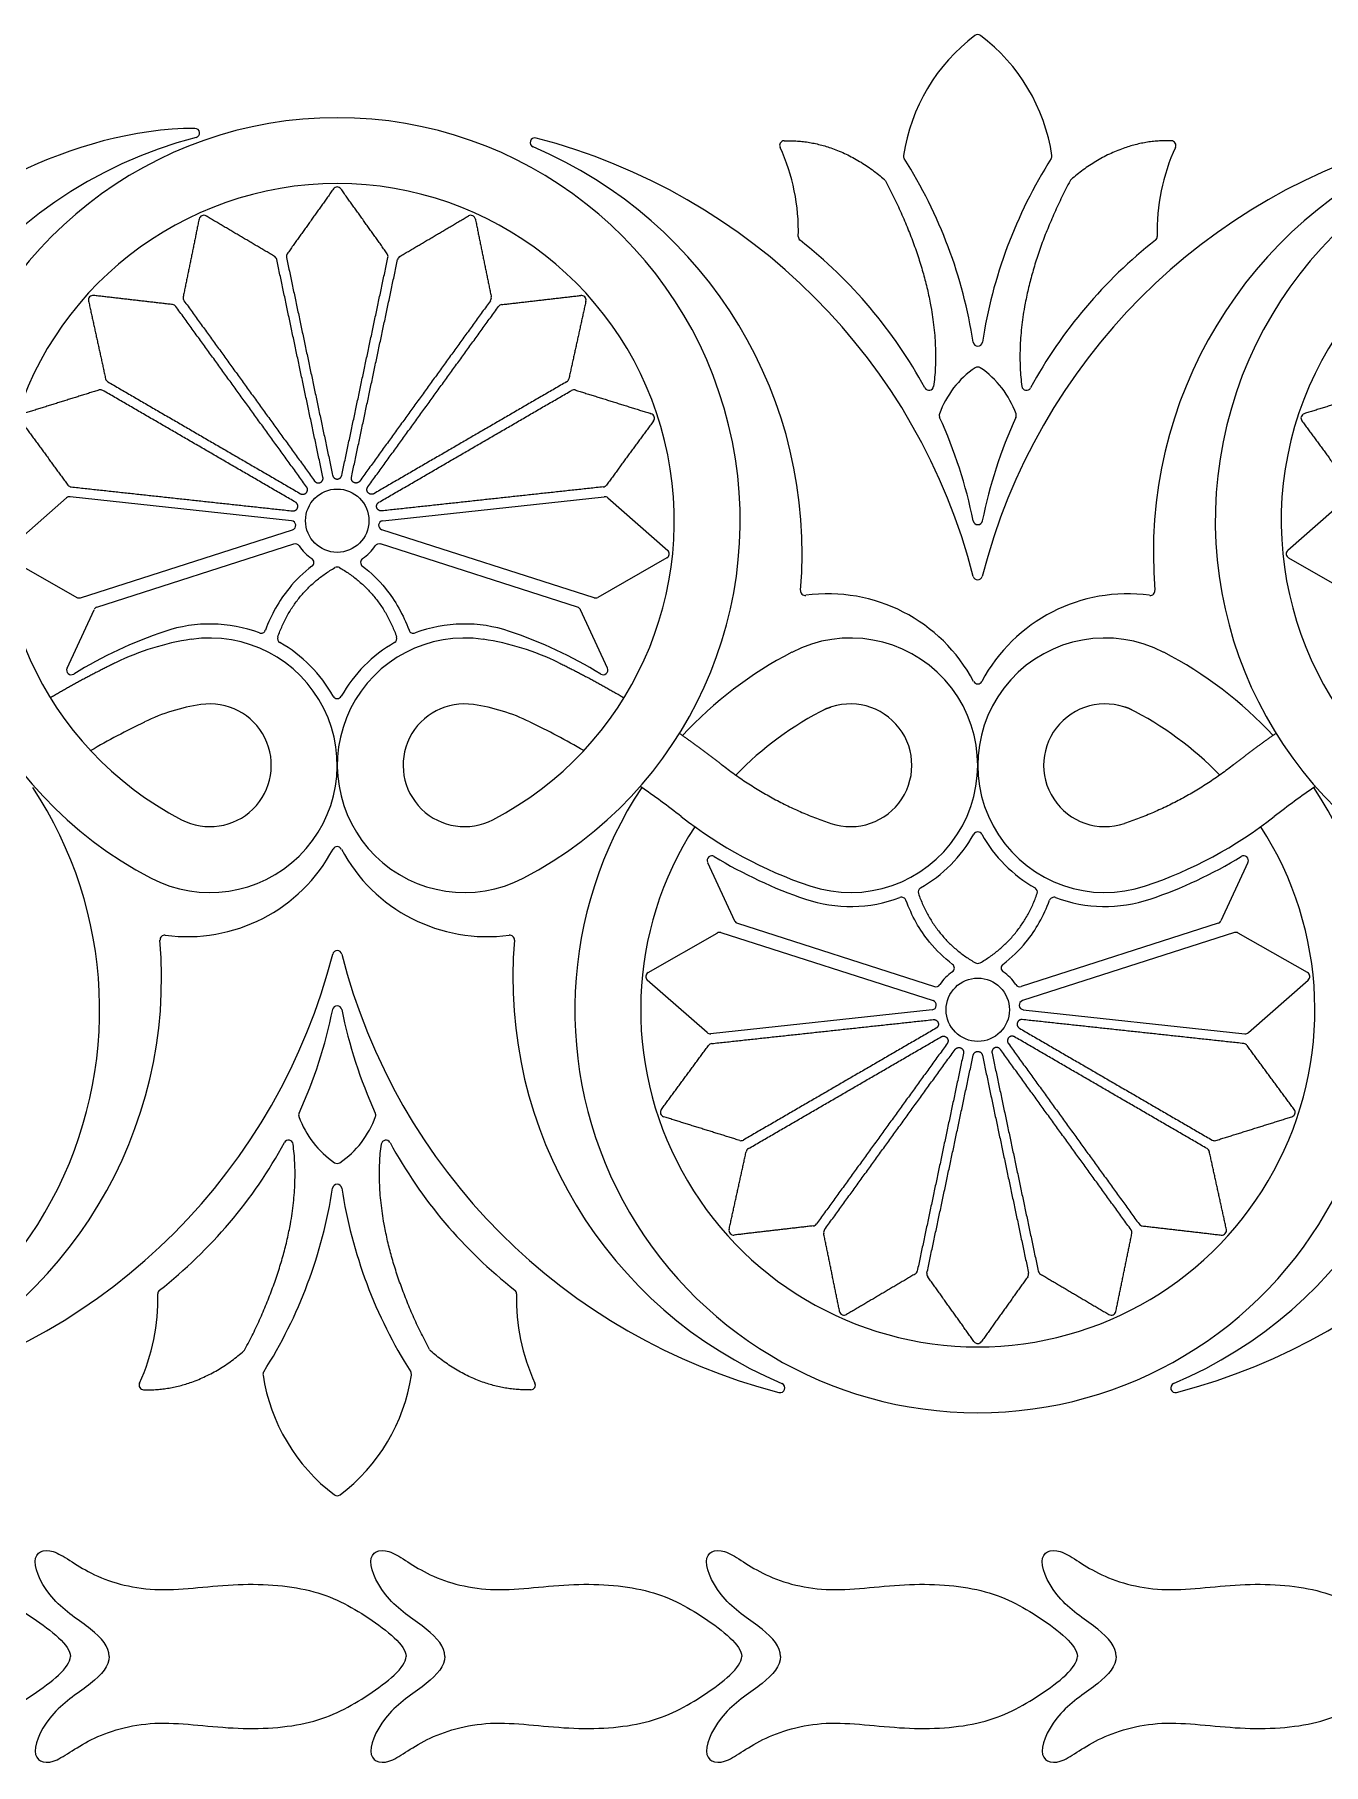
# Model space of a CAD drawing. Header units: millimetres. Extents: x -100 to 100, y -100 to 100.
# Drawn here: x -72.52 to -52.99, y -99.23 to -73.02 of the extents above; entities that cross this region are included whole.
import ezdxf

# ---------------------------------------------------------------- set-up
doc = ezdxf.new("R2010")
doc.units = ezdxf.units.MM
doc.header["$MEASUREMENT"] = 0
doc.layers.add('Layer 03', color=5, linetype='Continuous')

msp = doc.modelspace()

# ---------------------------------------------------------------- linework, layer by layer
at = {"layer": 'Layer 03'}
for p, q in [((-72.032, -80.039), (-72.938, -80.834)), ((-68.622, -80.385), (-71.978, -80.021)), ((-67.241, -80.385), (-63.886, -80.021)), ((-63.832, -80.039), (-62.925, -80.834)), ((-52.623, -80.039), (-53.529, -80.834)), ((-71.823, -81.552), (-68.609, -80.522)), ((-64.041, -81.552), (-67.255, -80.522)), ((-72.927, -80.948), (-71.879, -81.546)), ((-71.574, -81.694), (-68.588, -80.737)), ((-64.29, -81.694), (-67.275, -80.737)), ((-62.937, -80.948), (-63.984, -81.546)), ((-53.518, -80.948), (-52.47, -81.546)), ((-72.025, -82.617), (-71.616, -81.732)), ((-63.839, -82.617), (-64.247, -81.732)), ((-62.32, -85.56), (-61.912, -86.446)), ((-54.134, -85.56), (-54.543, -86.446)), ((-63.222, -87.229), (-62.175, -86.631)), ((-62.118, -86.625), (-58.904, -87.655)), ((-61.869, -86.483), (-58.884, -87.44)), ((-54.585, -86.483), (-57.571, -87.44)), ((-54.336, -86.625), (-57.551, -87.655)), ((-53.232, -87.229), (-54.28, -86.631)), ((-62.328, -88.139), (-63.234, -87.343)), ((-54.127, -88.139), (-53.221, -87.343)), ((-58.918, -87.792), (-62.274, -88.156)), ((-57.537, -87.792), (-54.181, -88.156))]:
    msp.add_line(p, q, dxfattribs=at)
for centre in [(-67.932, -80.384), (-58.227, -87.793)]:
    msp.add_circle(centre, 0.48, dxfattribs=at)
for centre, radius, start, end in [((-56.583, -75.269), 2.8, 127.0477, 171.3906), ((-58.227, -73.09), 0.0704, 52.9523, 127.0477), ((-59.872, -75.269), 2.8, 8.6094, 52.9523), ((-67.932, -80.384), 6.105, 90, 242.5004), ((-67.932, -80.384), 6.105, 297.4996, 90), ((-48.523, -80.384), 6.105, 90, 242.5004), ((-68.399, -81.059), 6.692, 104.4556, 184.2909), ((-70.087, -74.511), 0.0704, 284.4556, 90.0596), ((-64.938, -74.656), 0.0704, 75.5405, 247.0985), ((-67.22, -83.507), 9.211, 14.3254, 75.5405), ((-61.159, -74.699), 0.0704, 92.313, 204.7926), ((-49.235, -83.507), 9.211, 104.4595, 165.6746), ((-55.296, -74.699), 0.0704, 335.2074, 87.687), ((-67.563, -80.87), 6.675, 355.1109, 67.0985), ((-63.961, -75.993), 3.016, 358.3699, 24.7926), ((-59.282, -74.86), 0.0704, 171.3906, 212.3831), ((-65.47, -78.785), 7.257, 8.7502, 32.3831), ((-50.985, -78.785), 7.257, 147.6169, 171.2498), ((-57.173, -74.86), 0.0704, 327.6169, 8.6094), ((-48.892, -80.87), 6.675, 112.9015, 184.8891), ((-52.494, -75.993), 3.016, 155.2074, 181.6301), ((-67.932, -80.384), 5.107, 90, 242.5), ((-67.932, -75.399), 0.0704, 35.4977, 144.5023), ((-67.932, -80.384), 5.107, 297.5, 90), ((-59.688, -75.269), 0.0704, 27.8858, 48.7274), ((-56.767, -75.269), 0.0704, 131.2726, 152.1142), ((-48.523, -80.384), 5.107, 90, 242.5), ((-69.955, -75.828), 0.0704, 59.4455, 168.4501), ((-65.908, -75.828), 0.0704, 11.5499, 120.5545), ((-60.876, -76.081), 0.0704, 178.3699, 231.9383), ((-65.365, -81.814), 7.211, 28.5007, 51.9383), ((-51.09, -81.814), 7.211, 128.0617, 151.4993), ((-55.579, -76.081), 0.0704, 308.0617, 1.6301), ((-68.917, -76.441), 0.0704, 11.9663, 59.4455), ((-68.632, -76.381), 0.0704, 144.5023, 191.9739), ((-67.232, -76.381), 0.0704, 348.0261, 35.4977), ((-66.947, -76.441), 0.0704, 120.5545, 168.0261), ((-71.631, -77.042), 0.0704, 83.3932, 192.3979), ((-70.197, -77.009), 0.0704, 168.4501, 215.9217), ((-65.667, -77.009), 0.0704, 324.0783, 11.5499), ((-64.233, -77.042), 0.0704, 347.6021, 96.6068), ((-70.433, -77.18), 0.0704, 35.9217, 83.3932), ((-65.431, -77.18), 0.0704, 96.6068, 144.0783), ((-58.227, -77.67), 0.0704, 188.7502, 351.2498), ((-57.477, -79.237), 1.411, 124.0307, 160.5139), ((-58.227, -78.126), 0.0704, 55.9693, 124.0307), ((-58.978, -79.237), 1.411, 19.4861, 55.9693), ((-71.372, -78.219), 0.0704, 192.3979, 239.8694), ((-64.492, -78.219), 0.0704, 300.1306, 347.6021), ((-58.966, -78.339), 0.0704, 208.5007, 352.3825), ((-57.489, -78.339), 0.0704, 187.6175, 331.4993), ((-71.518, -78.471), 0.0704, 59.8694, 107.341), ((-64.346, -78.471), 0.0704, 72.659, 120.1306), ((-63.195, -78.831), 0.0704, 323.6544, 72.659), ((-58.741, -78.79), 0.0704, 160.5139, 204.5409), ((-65.365, -81.814), 7.211, 11.4156, 24.5409), ((-51.09, -81.814), 7.211, 155.4591, 168.5844), ((-57.714, -78.79), 0.0704, 335.4591, 19.4861), ((-53.26, -78.831), 0.0704, 107.341, 216.3456), ((-71.954, -79.802), 0.0704, 216.3456, 263.8172), ((-63.909, -79.802), 0.0704, 276.1828, 323.6544), ((-71.986, -80.091), 0.0704, 83.8172, 131.2888), ((-63.878, -80.091), 0.0704, 48.7112, 96.1828), ((-68.63, -80.455), 0.0704, 287.765, 83.8172), ((-67.234, -80.455), 0.0704, 96.1828, 252.235), ((-58.227, -80.373), 0.0704, 191.4156, 348.5844), ((-68.567, -80.805), 0.0704, 33.5099, 107.765), ((-67.932, -80.384), 0.691, 213.5099, 236.113), ((-68.356, -81.016), 0.0704, 307.3775, 56.113), ((-67.507, -81.016), 0.0704, 123.887, 232.6225), ((-67.932, -80.384), 0.691, 303.887, 326.4901), ((-67.297, -80.805), 0.0704, 72.235, 146.4901), ((-62.972, -80.887), 0.0704, 299.7066, 48.7112), ((-53.483, -80.887), 0.0704, 131.2888, 240.2934), ((-67.932, -81.156), 0.0704, 60.0428, 119.9572), ((-58.227, -81.21), 0.0704, 194.3254, 345.6746), ((-60.842, -81.445), 0.0704, 175.1109, 277.7055), ((-60.497, -83.991), 2.499, 27.959, 97.7055), ((-55.958, -83.991), 2.499, 82.2945, 152.041), ((-55.613, -81.445), 0.0704, 262.2945, 4.8891), ((-71.844, -81.485), 0.0704, 240.2934, 287.765), ((-71.552, -81.761), 0.0704, 107.765, 155.2366), ((-64.311, -81.761), 0.0704, 24.7634, 72.235), ((-64.019, -81.485), 0.0704, 252.235, 299.7066), ((-69.86, -84.089), 2.14, 69.4855, 108.5717), ((-66.003, -84.089), 2.14, 71.4283, 110.5145), ((-68.393, -88.456), 6.747, 108.5717, 121.5567), ((-69.563, -86.083), 3.945, 98.4745, 115.9504), ((-69.86, -84.089), 1.928, 242.5011, 98.4745), ((-69.086, -82.019), 0.0704, 249.4855, 339.7509), ((-68.765, -82.169), 0.0704, 160.5333, 240.307), ((-69.86, -84.089), 2.14, 29.2482, 60.307), ((-66.003, -84.089), 1.928, 81.5255, 297.4989), ((-66.003, -84.089), 2.14, 119.693, 150.7518), ((-67.098, -82.169), 0.0704, 299.693, 19.4667), ((-66.778, -82.019), 0.0704, 200.2491, 290.5145), ((-66.301, -86.083), 3.945, 64.0496, 81.5255), ((-67.471, -88.456), 6.747, 58.4433, 71.4283), ((-60.156, -84.089), 1.928, 251.4283, 117.5), ((-56.299, -84.089), 1.928, 62.5, 288.5717), ((-58.227, -87.793), 6.105, 117.5, 137.1136), ((-58.227, -87.793), 6.105, 42.8864, 62.5), ((-71.961, -82.647), 0.0704, 155.2366, 301.5567), ((-63.903, -82.647), 0.0704, 238.4433, 24.7634), ((-67.932, -83.009), 0.0704, 209.2482, 330.7518), ((-58.227, -82.786), 0.0704, 207.959, 332.041), ((-69.563, -86.083), 2.947, 98.4745, 115.9504), ((-69.86, -84.089), 0.93, 242.5, 98.4745), ((-66.003, -84.089), 0.93, 81.5255, 297.5), ((-66.301, -86.083), 2.947, 64.0496, 81.5255), ((-58.227, -87.793), 5.107, 116.6819, 135.8742), ((-60.156, -84.089), 0.93, 251.4283, 117.5), ((-56.299, -84.089), 0.93, 62.5, 288.5717), ((-58.227, -87.793), 5.107, 44.1258, 63.3181), ((-65.25, -94.945), 12.802, 115.9504, 120.0797), ((-70.613, -94.945), 12.802, 59.9203, 64.0496), ((-77.636, -87.793), 6.105, 270, 33.4938), ((-58.227, -87.793), 6.105, 146.5062, 270), ((-70.613, -94.945), 12.802, 51.9283, 55.3877), ((-58.227, -87.793), 6.105, 270, 33.4938), ((-45.841, -94.945), 12.802, 124.6123, 128.0717), ((-58.688, -79.721), 6.536, 231.9279, 251.4283), ((-57.766, -79.721), 6.536, 288.5717, 308.0721), ((-58.227, -87.793), 5.107, 147.1032, 270), ((-60.156, -84.089), 2.14, 299.693, 330.7518), ((-58.227, -85.168), 0.0704, 29.2482, 150.7518), ((-58.227, -87.793), 5.107, 270, 32.8968), ((-56.299, -84.089), 2.14, 209.2482, 240.307), ((-70.202, -84.186), 2.499, 262.2945, 332.041), ((-67.932, -85.391), 0.0704, 27.959, 152.041), ((-65.662, -84.186), 2.499, 207.959, 277.7055), ((-62.256, -85.53), 0.0704, 58.4433, 204.7634), ((-58.688, -79.721), 6.747, 238.4433, 251.4283), ((-57.766, -79.721), 6.747, 288.5717, 301.5567), ((-54.198, -85.53), 0.0704, 335.2366, 121.5567), ((-59.061, -86.009), 0.0704, 119.693, 199.4667), ((-57.394, -86.009), 0.0704, 340.5333, 60.307), ((-60.156, -84.089), 2.14, 251.4283, 290.5145), ((-59.381, -86.159), 0.0704, 20.2491, 110.5145), ((-57.073, -86.159), 0.0704, 69.4855, 159.7509), ((-56.299, -84.089), 2.14, 249.4855, 288.5717), ((-61.848, -86.416), 0.0704, 204.7634, 252.235), ((-54.607, -86.416), 0.0704, 287.765, 335.2366), ((-77.268, -87.307), 6.675, 292.9015, 4.8891), ((-70.546, -86.733), 0.0704, 82.2945, 184.8891), ((-65.318, -86.733), 0.0704, 355.1109, 97.7055), ((-58.596, -87.307), 6.675, 175.1109, 247.0985), ((-62.14, -86.692), 0.0704, 72.235, 119.7066), ((-57.858, -87.307), 6.675, 292.9015, 4.8891), ((-54.315, -86.692), 0.0704, 60.2934, 107.765), ((-76.925, -84.671), 9.211, 284.4595, 345.6746), ((-67.932, -86.967), 0.0704, 14.3254, 165.6746), ((-58.939, -84.671), 9.211, 194.3254, 255.5405), ((-57.516, -84.671), 9.211, 284.4595, 345.6746), ((-63.187, -87.29), 0.0704, 119.7066, 228.7112), ((-58.227, -87.793), 0.691, 123.887, 146.4901), ((-58.652, -87.161), 0.0704, 303.887, 52.6225), ((-58.227, -87.021), 0.0704, 240.0428, 299.9572), ((-57.803, -87.161), 0.0704, 127.3775, 236.113), ((-58.227, -87.793), 0.691, 33.5099, 56.113), ((-53.267, -87.29), 0.0704, 311.2888, 60.2934), ((-58.862, -87.373), 0.0704, 252.235, 326.4901), ((-57.592, -87.373), 0.0704, 213.5099, 287.765), ((-67.932, -87.804), 0.0704, 11.4156, 168.5844), ((-58.925, -87.722), 0.0704, 276.1828, 72.235), ((-57.529, -87.722), 0.0704, 107.765, 263.8172), ((-75.069, -86.363), 7.211, 335.4591, 348.5844), ((-60.795, -86.363), 7.211, 191.4156, 204.5409), ((-62.281, -88.086), 0.0704, 228.7112, 276.1828), ((-62.25, -88.375), 0.0704, 96.1828, 143.6544), ((-54.205, -88.375), 0.0704, 36.3456, 83.8172), ((-54.173, -88.086), 0.0704, 263.8172, 311.2888), ((-68.446, -89.388), 0.0704, 155.4591, 199.4861), ((-67.418, -89.388), 0.0704, 340.5139, 24.5409), ((-62.965, -89.347), 0.0704, 143.6544, 252.659), ((-53.49, -89.347), 0.0704, 287.341, 36.3456), ((-67.181, -88.94), 1.411, 199.4861, 235.9693), ((-68.682, -88.94), 1.411, 304.0307, 340.5139), ((-75.069, -86.363), 7.211, 308.0617, 331.4993), ((-68.67, -89.838), 0.0704, 7.6175, 151.4993), ((-67.194, -89.838), 0.0704, 28.5007, 172.3825), ((-60.795, -86.363), 7.211, 208.5007, 231.9383), ((-61.813, -89.706), 0.0704, 252.659, 300.1306), ((-54.641, -89.706), 0.0704, 239.8694, 287.341), ((-67.932, -90.052), 0.0704, 235.9693, 304.0307), ((-61.667, -89.958), 0.0704, 120.1306, 167.6021), ((-54.787, -89.958), 0.0704, 12.3979, 59.8694), ((-75.174, -89.392), 7.257, 327.6169, 351.2498), ((-67.932, -90.507), 0.0704, 8.7502, 171.2498), ((-60.69, -89.392), 7.257, 188.7502, 212.3831), ((-61.926, -91.136), 0.0704, 167.6021, 276.6068), ((-60.728, -90.997), 0.0704, 276.6068, 324.0783), ((-60.492, -91.168), 0.0704, 144.0783, 191.5499), ((-55.962, -91.168), 0.0704, 348.4501, 35.9217), ((-55.726, -90.997), 0.0704, 215.9217, 263.3932), ((-54.529, -91.136), 0.0704, 263.3932, 12.3979), ((-59.212, -91.736), 0.0704, 300.5545, 348.0337), ((-58.928, -91.797), 0.0704, 168.0261, 215.4977), ((-57.527, -91.797), 0.0704, 324.5023, 11.9739), ((-57.242, -91.736), 0.0704, 191.9739, 239.4455), ((-73.665, -92.184), 3.016, 335.2074, 1.6301), ((-70.58, -92.096), 0.0704, 128.0617, 181.6301), ((-65.284, -92.096), 0.0704, 358.3699, 51.9383), ((-62.199, -92.184), 3.016, 178.3699, 204.7926), ((-60.251, -92.349), 0.0704, 191.5499, 300.5545), ((-56.204, -92.349), 0.0704, 239.4455, 348.4501), ((-69.392, -92.908), 0.0704, 311.2726, 332.1142), ((-66.472, -92.908), 0.0704, 207.8858, 228.7274), ((-58.227, -92.778), 0.0704, 215.4977, 324.5023), ((-68.986, -93.317), 0.0704, 147.6169, 188.6094), ((-66.878, -93.317), 0.0704, 351.3906, 32.3831), ((-70.863, -93.478), 0.0704, 155.2074, 267.687), ((-66.287, -92.908), 2.8, 188.6094, 232.9523), ((-69.576, -92.908), 2.8, 307.0477, 351.3906), ((-65, -93.478), 0.0704, 272.313, 24.7926), ((-61.221, -93.522), 0.0704, 255.5405, 67.0985), ((-55.233, -93.522), 0.0704, 112.9015, 284.4595), ((-67.932, -95.087), 0.0704, 232.9523, 307.0477)]:
    msp.add_arc(centre, radius, start, end, dxfattribs=at)
msp.add_open_spline([(-70.087, -74.441), (-71.011, -74.442), (-73.113, -75.058), (-75.167, -76.778), (-76.783, -79.069), (-77.545, -80.833)], degree=3, knots=[-9.241287, -9.241287, -9.241287, -9.241287, -6.503812, -3.251906, -0.165914, -0.165914, -0.165914, -0.165914], dxfattribs=at)
for points, weights in [([(-61.162, -74.629), (-60.348, -74.596), (-59.641, -75.216)], [0.991086190686, 0.931627267798, 0.998993724523]), ([(-55.293, -74.629), (-56.107, -74.596), (-56.813, -75.216)], [0.991086190686, 0.931627267798, 0.998993724523]), ([(-59.625, -75.236), (-58.711, -76.965), (-58.896, -78.349)], [0.996253518444, 0.951418316504, 0.992804499628]), ([(-56.829, -75.236), (-57.744, -76.965), (-57.559, -78.349)], [0.996253518444, 0.951418316504, 0.992804499628]), ([(-71.289, -82.536), (-71.794, -82.782), (-72.277, -83.067)], [0.999999997335, 0.997851911537, 0.997354930222]), ([(-64.574, -82.536), (-64.07, -82.782), (-63.587, -83.067)], [0.999999997335, 0.997851911537, 0.997354930222]), ([(-60.52, -83.23), (-60.486, -83.218), (-60.452, -83.207)], [0.998930088524, 0.99944361276, 1]), ([(-55.934, -83.23), (-55.968, -83.218), (-56.003, -83.207)], [0.998930088524, 0.99944361276, 1]), ([(-62.747, -83.606), (-62.418, -83.834), (-62.103, -84.081)], [0.997776199129, 0.998468414763, 1]), ([(-53.708, -83.606), (-54.037, -83.834), (-54.351, -84.081)], [0.997776199129, 0.998468414763, 1]), ([(-62.103, -84.081), (-61.354, -84.668), (-60.452, -84.971)], [1, 0.985555526944, 1]), ([(-54.351, -84.081), (-55.1, -84.668), (-56.003, -84.971)], [1, 0.985555526944, 1]), ([(-69.33, -92.941), (-68.415, -91.213), (-68.6, -89.828)], [0.996253518444, 0.951418316504, 0.992804499628]), ([(-66.534, -92.941), (-67.448, -91.213), (-67.263, -89.828)], [0.996253518444, 0.951418316504, 0.992804499628]), ([(-70.866, -93.549), (-70.052, -93.581), (-69.346, -92.961)], [0.991086190686, 0.931627267798, 0.998993724523]), ([(-64.998, -93.549), (-65.811, -93.581), (-66.518, -92.961)], [0.991086190686, 0.931627267798, 0.998993724523])]:
    msp.add_rational_spline(points, weights, degree=2, dxfattribs=at)
for points, degree in [([(-67.989, -75.358), (-68.339, -75.849), (-68.689, -76.34)], 2), ([(-67.174, -76.34), (-67.524, -75.849), (-67.875, -75.358)], 2), ([(-70.025, -75.814), (-70.145, -76.405), (-70.266, -76.995)], 2), ([(-68.881, -76.38), (-69.4, -76.074), (-69.92, -75.767)], 2), ([(-66.983, -76.38), (-66.463, -76.074), (-65.944, -75.767)], 2), ([(-65.839, -75.814), (-65.719, -76.405), (-65.598, -76.995)], 2), ([(-68.148, -79.727), (-68.498, -78.077), (-68.848, -76.426)], 2), ([(-68.701, -76.395), (-68.351, -78.046), (-68.001, -79.697)], 2), ([(-67.863, -79.697), (-67.513, -78.046), (-67.163, -76.395)], 2), ([(-67.716, -79.728), (-67.366, -78.077), (-67.016, -76.426)], 2), ([(-70.425, -77.11), (-71.024, -77.041), (-71.623, -76.972)], 2), ([(-65.439, -77.11), (-64.84, -77.041), (-64.241, -76.972)], 2), ([(-71.699, -77.057), (-71.57, -77.646), (-71.441, -78.234)], 2), ([(-68.395, -79.872), (-69.386, -78.506), (-70.376, -77.139)], 2), ([(-70.254, -77.051), (-69.264, -78.417), (-68.274, -79.783)], 2), ([(-65.61, -77.051), (-66.6, -78.417), (-67.59, -79.784)], 2), ([(-67.468, -79.872), (-66.478, -78.506), (-65.488, -77.139)], 2), ([(-64.164, -77.057), (-64.294, -77.646), (-64.423, -78.234)], 2), ([(-71.407, -78.28), (-69.948, -79.127), (-68.488, -79.975)], 2), ([(-64.457, -78.28), (-65.916, -79.127), (-67.376, -79.975)], 2), ([(-71.539, -78.404), (-72.115, -78.584), (-72.69, -78.763)], 2), ([(-68.563, -80.105), (-70.023, -79.257), (-71.483, -78.41)], 2), ([(-67.3, -80.105), (-65.841, -79.257), (-64.381, -78.41)], 2), ([(-64.325, -78.404), (-63.749, -78.584), (-63.174, -78.763)], 2), ([(-52.13, -78.404), (-52.705, -78.584), (-53.281, -78.763)], 2), ([(-72.726, -78.872), (-72.368, -79.358), (-72.011, -79.844)], 2), ([(-63.138, -78.872), (-63.495, -79.358), (-63.853, -79.844)], 2), ([(-53.317, -78.872), (-52.959, -79.358), (-52.602, -79.844)], 2), ([(-71.962, -79.872), (-70.284, -80.054), (-68.606, -80.236)], 2), ([(-63.902, -79.872), (-65.58, -80.054), (-67.258, -80.236)], 2), ([(-68.832, -82.145), (-68.587, -81.452), (-67.967, -81.095)], 2), ([(-68.314, -81.072), (-68.444, -81.172), (-68.56, -81.284), (-68.662, -81.409)], 3), ([(-67.897, -81.095), (-67.277, -81.452), (-67.032, -82.145)], 2), ([(-67.55, -81.072), (-67.42, -81.172), (-67.304, -81.284), (-67.201, -81.409)], 3), ([(-68.662, -81.409), (-68.813, -81.594), (-68.933, -81.807), (-69.02, -82.043)], 3), ([(-67.201, -81.409), (-67.05, -81.594), (-66.931, -81.807), (-66.844, -82.043)], 3), ([(-58.958, -86.768), (-59.109, -86.583), (-59.228, -86.37), (-59.315, -86.134)], 3), ([(-59.127, -86.032), (-58.882, -86.725), (-58.263, -87.082)], 2), ([(-58.192, -87.082), (-57.572, -86.725), (-57.327, -86.032)], 2), ([(-57.497, -86.768), (-57.346, -86.583), (-57.227, -86.37), (-57.14, -86.134)], 3), ([(-58.609, -87.105), (-58.739, -87.006), (-58.856, -86.893), (-58.958, -86.768)], 3), ([(-57.846, -87.105), (-57.716, -87.006), (-57.599, -86.893), (-57.497, -86.768)], 3), ([(-62.257, -88.305), (-60.58, -88.123), (-58.902, -87.942)], 2), ([(-54.197, -88.305), (-55.875, -88.123), (-57.553, -87.942)], 2), ([(-58.859, -88.073), (-60.318, -88.92), (-61.778, -89.767)], 2), ([(-61.703, -89.897), (-60.243, -89.05), (-58.783, -88.203)], 2), ([(-58.691, -88.305), (-59.681, -89.672), (-60.671, -91.038)], 2), ([(-57.764, -88.305), (-56.774, -89.672), (-55.784, -91.038)], 2), ([(-54.752, -89.897), (-56.212, -89.05), (-57.671, -88.203)], 2), ([(-57.596, -88.073), (-56.136, -88.92), (-54.677, -89.767)], 2), ([(-63.021, -89.305), (-62.664, -88.819), (-62.307, -88.333)], 2), ([(-60.549, -91.126), (-59.56, -89.76), (-58.57, -88.394)], 2), ([(-58.444, -88.45), (-58.794, -90.1), (-59.144, -91.751)], 2), ([(-58.997, -91.782), (-58.646, -90.131), (-58.296, -88.48)], 2), ([(-58.158, -88.48), (-57.808, -90.131), (-57.458, -91.782)], 2), ([(-58.011, -88.449), (-57.661, -90.1), (-57.311, -91.751)], 2), ([(-55.905, -91.126), (-56.895, -89.76), (-57.885, -88.393)], 2), ([(-53.433, -89.305), (-53.791, -88.819), (-54.148, -88.333)], 2), ([(-61.834, -89.773), (-62.41, -89.594), (-62.986, -89.414)], 2), ([(-54.62, -89.773), (-54.045, -89.594), (-53.469, -89.414)], 2), ([(-61.995, -91.121), (-61.865, -90.532), (-61.736, -89.943)], 2), ([(-54.46, -91.121), (-54.589, -90.532), (-54.719, -89.943)], 2), ([(-60.72, -91.067), (-61.319, -91.136), (-61.918, -91.206)], 2), ([(-60.32, -92.363), (-60.441, -91.773), (-60.561, -91.182)], 2), ([(-56.135, -92.363), (-56.014, -91.773), (-55.893, -91.182)], 2), ([(-55.735, -91.067), (-55.136, -91.136), (-54.537, -91.206)], 2), ([(-59.177, -91.797), (-59.696, -92.103), (-60.215, -92.41)], 2), ([(-58.285, -92.819), (-58.635, -92.328), (-58.985, -91.838)], 2), ([(-57.47, -91.838), (-57.82, -92.328), (-58.17, -92.819)], 2), ([(-57.278, -91.797), (-56.759, -92.103), (-56.24, -92.41)], 2), ([(-76.473, -97.589), (-76.473, -97.444), (-76.699, -97.179), (-77.364, -96.777), (-77.713, -96.06), (-77.346, -95.898), (-76.822, -96.353), (-75.816, -96.659), (-74.597, -96.459), (-73.369, -96.531), (-72.547, -96.969), (-71.974, -97.422), (-71.974, -97.589)], 3), ([(-71.387, -97.589), (-71.387, -97.444), (-71.614, -97.179), (-72.278, -96.777), (-72.627, -96.06), (-72.26, -95.898), (-71.736, -96.353), (-70.731, -96.659), (-69.511, -96.459), (-68.283, -96.531), (-67.461, -96.969), (-66.889, -97.422), (-66.889, -97.589)], 3), ([(-66.302, -97.589), (-66.302, -97.444), (-66.528, -97.179), (-67.192, -96.777), (-67.541, -96.06), (-67.174, -95.898), (-66.65, -96.353), (-65.645, -96.659), (-64.425, -96.459), (-63.197, -96.531), (-62.375, -96.969), (-61.803, -97.422), (-61.803, -97.589)], 3), ([(-61.216, -97.589), (-61.216, -97.444), (-61.442, -97.179), (-62.106, -96.777), (-62.456, -96.06), (-62.088, -95.898), (-61.564, -96.353), (-60.559, -96.659), (-59.339, -96.459), (-58.111, -96.531), (-57.289, -96.969), (-56.717, -97.422), (-56.717, -97.589)], 3), ([(-56.13, -97.589), (-56.13, -97.444), (-56.356, -97.179), (-57.02, -96.777), (-57.37, -96.06), (-57.003, -95.898), (-56.478, -96.353), (-55.473, -96.659), (-54.253, -96.459), (-53.025, -96.531), (-52.203, -96.969), (-51.631, -97.422), (-51.631, -97.589)], 3), ([(-76.473, -97.589), (-76.473, -97.734), (-76.699, -97.998), (-77.364, -98.4), (-77.713, -99.117), (-77.346, -99.279), (-76.822, -98.825), (-75.816, -98.518), (-74.597, -98.719), (-73.369, -98.647), (-72.547, -98.208), (-71.974, -97.755), (-71.974, -97.589)], 3), ([(-71.387, -97.589), (-71.387, -97.734), (-71.614, -97.998), (-72.278, -98.4), (-72.627, -99.117), (-72.26, -99.279), (-71.736, -98.825), (-70.731, -98.518), (-69.511, -98.719), (-68.283, -98.647), (-67.461, -98.208), (-66.889, -97.755), (-66.889, -97.589)], 3), ([(-66.302, -97.589), (-66.302, -97.734), (-66.528, -97.998), (-67.192, -98.4), (-67.541, -99.117), (-67.174, -99.279), (-66.65, -98.825), (-65.645, -98.518), (-64.425, -98.719), (-63.197, -98.647), (-62.375, -98.208), (-61.803, -97.755), (-61.803, -97.589)], 3), ([(-61.216, -97.589), (-61.216, -97.734), (-61.442, -97.998), (-62.106, -98.4), (-62.456, -99.117), (-62.088, -99.279), (-61.564, -98.825), (-60.559, -98.518), (-59.339, -98.719), (-58.111, -98.647), (-57.289, -98.208), (-56.717, -97.755), (-56.717, -97.589)], 3), ([(-56.13, -97.589), (-56.13, -97.734), (-56.356, -97.998), (-57.02, -98.4), (-57.37, -99.117), (-57.003, -99.279), (-56.478, -98.825), (-55.473, -98.518), (-54.253, -98.719), (-53.025, -98.647), (-52.203, -98.208), (-51.631, -97.755), (-51.631, -97.589)], 3)]:
    msp.add_open_spline(points, degree=degree, dxfattribs=at)
for points, weights, knots in [([(-68.488, -79.975), (-68.439, -80.003), (-68.4, -79.961), (-68.362, -79.919), (-68.395, -79.872)], [1, 0.777002532812, 1, 0.777002532812, 1], [3.7649943, 3.7649943, 3.7649943, 3.846703, 3.846703, 3.9284118, 3.9284118, 3.9284118]), ([(-68.274, -79.783), (-68.241, -79.83), (-68.189, -79.806), (-68.136, -79.783), (-68.148, -79.727)], [1, 0.776560308122, 1, 0.776560308122, 1], [6.4871414, 6.4871414, 6.4871414, 6.5689344, 6.5689344, 6.6507274, 6.6507274, 6.6507274]), ([(-68.001, -79.697), (-67.989, -79.753), (-67.932, -79.753), (-67.875, -79.753), (-67.863, -79.697)], [1, 0.777002531931, 1, 0.777002531931, 1], [4.039016, 4.039016, 4.039016, 4.1207247, 4.1207247, 4.2024335, 4.2024335, 4.2024335]), ([(-67.59, -79.784), (-67.623, -79.83), (-67.676, -79.807), (-67.728, -79.784), (-67.716, -79.728)], [1, 0.777002534424, 1, 0.777002534424, 1], [6.4880822, 6.4880822, 6.4880822, 6.5697909, 6.5697909, 6.6514997, 6.6514997, 6.6514997]), ([(-67.376, -79.975), (-67.425, -80.003), (-67.464, -79.961), (-67.502, -79.919), (-67.468, -79.872)], [1, 0.777002532812, 1, 0.777002532812, 1], [3.7649943, 3.7649943, 3.7649943, 3.846703, 3.846703, 3.9284118, 3.9284118, 3.9284118]), ([(-68.606, -80.236), (-68.55, -80.242), (-68.532, -80.187), (-68.514, -80.133), (-68.563, -80.105)], [1, 0.777002534164, 1, 0.777002534164, 1], [3.7649943, 3.7649943, 3.7649943, 3.846703, 3.846703, 3.9284118, 3.9284118, 3.9284118]), ([(-67.258, -80.236), (-67.314, -80.242), (-67.332, -80.187), (-67.35, -80.133), (-67.3, -80.105)], [1, 0.777002534164, 1, 0.777002534164, 1], [3.7649943, 3.7649943, 3.7649943, 3.846703, 3.846703, 3.9284118, 3.9284118, 3.9284118]), ([(-58.902, -87.942), (-58.845, -87.936), (-58.827, -87.99), (-58.809, -88.044), (-58.859, -88.073)], [1, 0.777002534164, 1, 0.777002534164, 1], [3.7649943, 3.7649943, 3.7649943, 3.846703, 3.846703, 3.9284118, 3.9284118, 3.9284118]), ([(-57.553, -87.942), (-57.61, -87.936), (-57.627, -87.99), (-57.645, -88.044), (-57.596, -88.073)], [1, 0.777002534164, 1, 0.777002534164, 1], [3.7649943, 3.7649943, 3.7649943, 3.846703, 3.846703, 3.9284118, 3.9284118, 3.9284118]), ([(-58.783, -88.203), (-58.734, -88.174), (-58.696, -88.216), (-58.657, -88.259), (-58.691, -88.305)], [1, 0.777002532812, 1, 0.777002532812, 1], [3.7649943, 3.7649943, 3.7649943, 3.846703, 3.846703, 3.9284118, 3.9284118, 3.9284118]), ([(-57.671, -88.203), (-57.721, -88.174), (-57.759, -88.216), (-57.797, -88.259), (-57.764, -88.305)], [1, 0.777002532812, 1, 0.777002532812, 1], [3.7649943, 3.7649943, 3.7649943, 3.846703, 3.846703, 3.9284118, 3.9284118, 3.9284118]), ([(-58.57, -88.394), (-58.536, -88.348), (-58.484, -88.371), (-58.432, -88.394), (-58.444, -88.45)], [1, 0.776560308122, 1, 0.776560308122, 1], [6.4871414, 6.4871414, 6.4871414, 6.5689344, 6.5689344, 6.6507274, 6.6507274, 6.6507274]), ([(-58.296, -88.48), (-58.284, -88.424), (-58.227, -88.424), (-58.17, -88.424), (-58.158, -88.48)], [1, 0.777002531931, 1, 0.777002531931, 1], [4.039016, 4.039016, 4.039016, 4.1207247, 4.1207247, 4.2024335, 4.2024335, 4.2024335]), ([(-57.885, -88.393), (-57.919, -88.347), (-57.971, -88.37), (-58.023, -88.393), (-58.011, -88.449)], [1, 0.777002534424, 1, 0.777002534424, 1], [6.4880822, 6.4880822, 6.4880822, 6.5697909, 6.5697909, 6.6514997, 6.6514997, 6.6514997])]:
    msp.add_rational_spline(points, weights, degree=2, knots=knots, dxfattribs=at)

doc.saveas('drawing.dxf')
